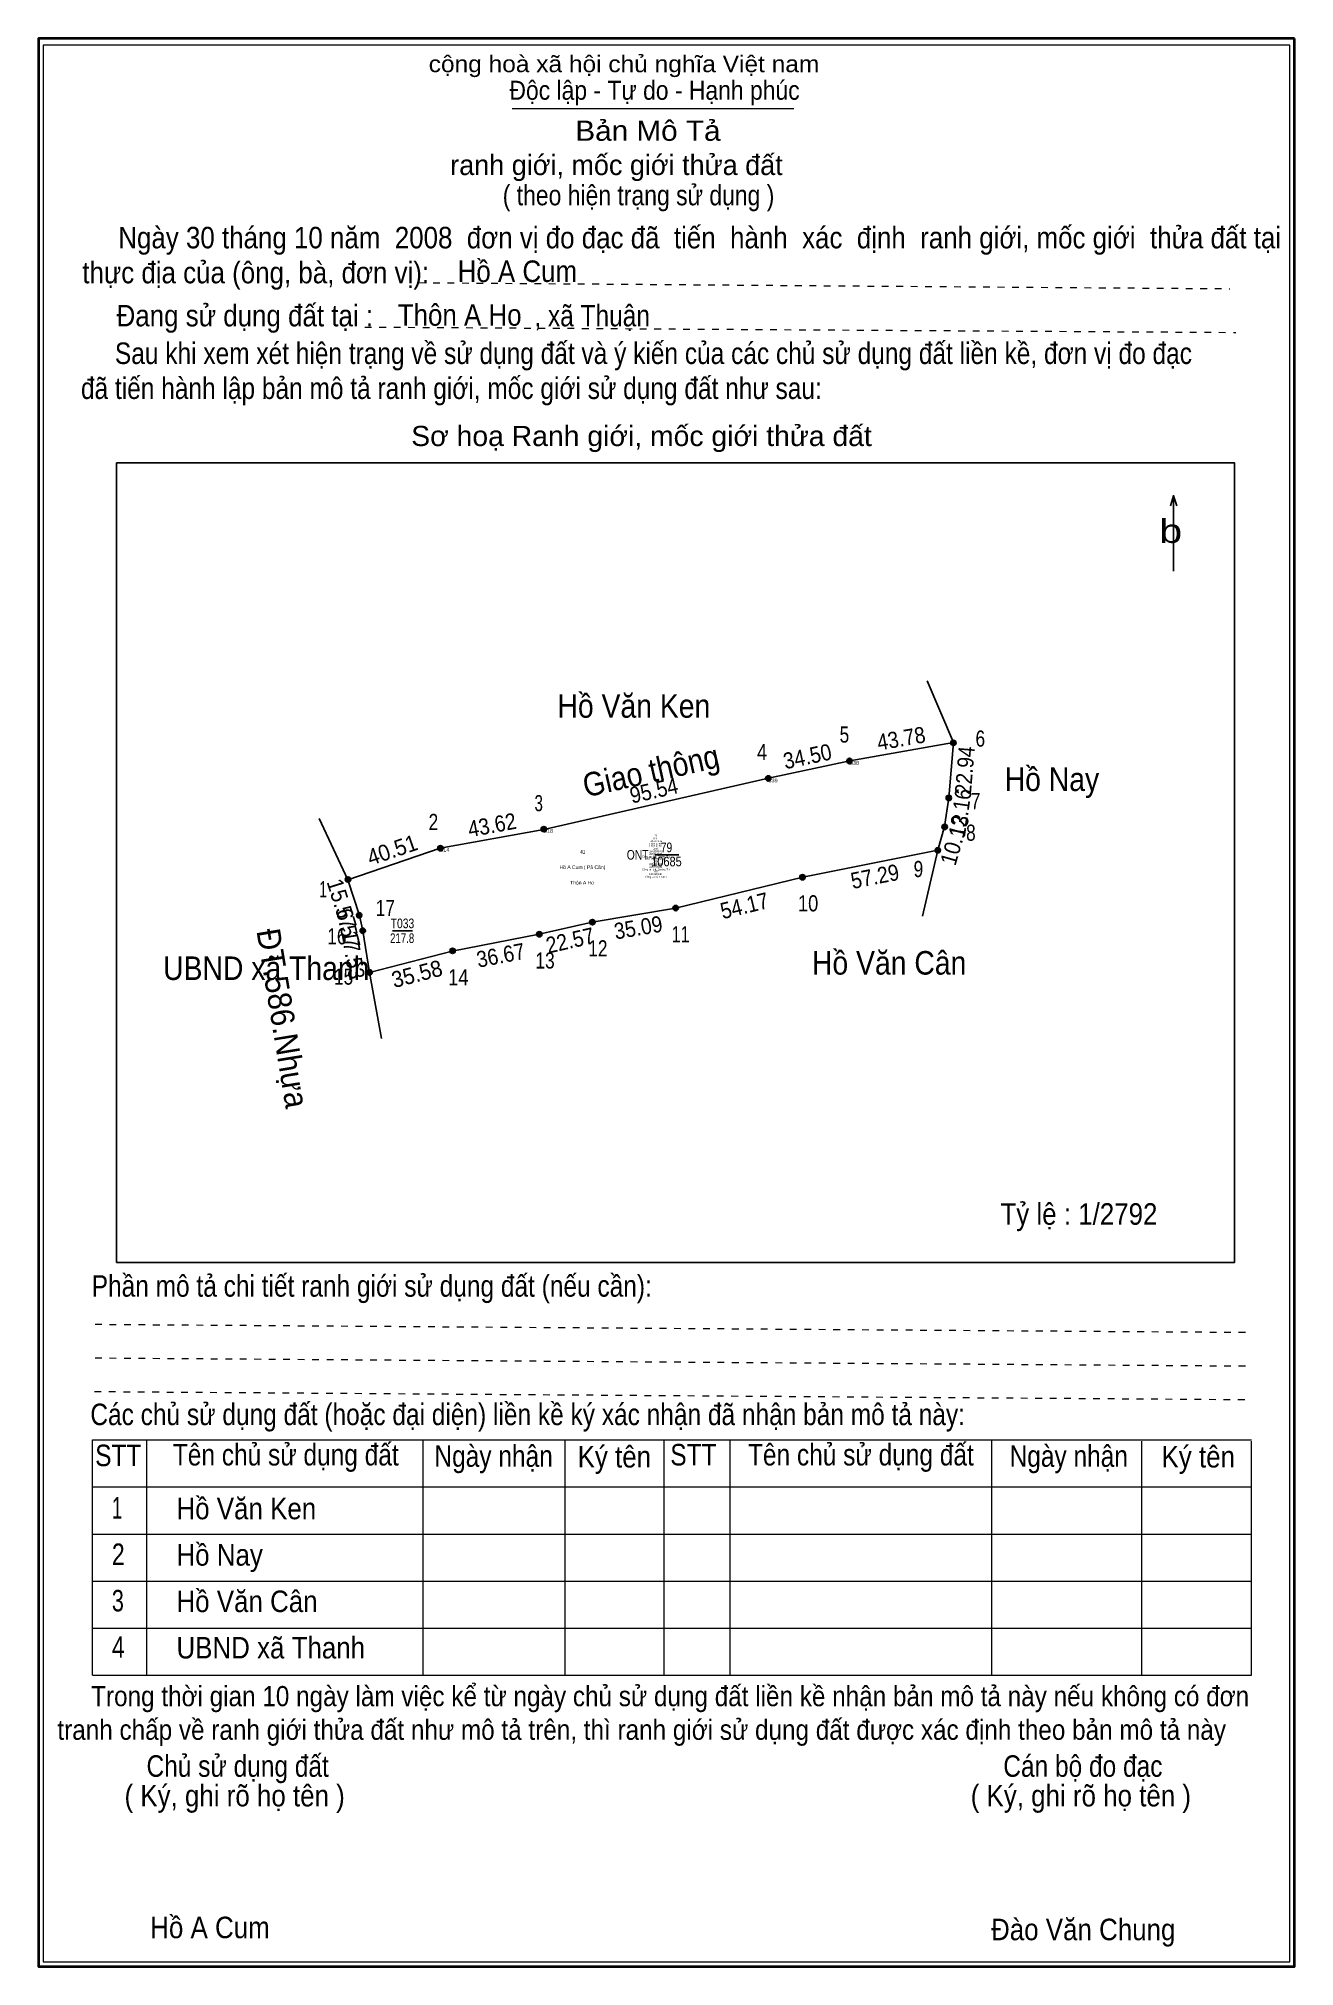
# Model space of a CAD drawing. Header units: metres. Extents: x 987.7 to 1006.3, y 990.8 to 1019.5.
import ezdxf
from ezdxf.enums import TextEntityAlignment as Align

# ---------------------------------------------------------------- set-up
doc = ezdxf.new("R2010")
doc.units = ezdxf.units.M
doc.header["$LTSCALE"] = 0.096
doc.linetypes.add('DOTTED', pattern=[1.5, 0.3, -1.2])
for name, color, linetype in [('1', 7, 'Continuous'), ('15', 7, 'Continuous'), ('4', 7, 'Continuous'), ('5', 7, 'Continuous'), ('54', 7, 'Continuous')]:
    doc.layers.add(name, color=color, linetype=linetype)
for name, color, linetype, lineweight in [('10', 7, 'Continuous', 25), ('13', 7, 'Continuous', 25), ('2', 7, 'Continuous', 13), ('3', 7, 'Continuous', 25), ('9', 7, 'Continuous', 25)]:
    doc.layers.add(name, color=color, linetype=linetype, lineweight=lineweight)

msp = doc.modelspace()

# ---------------------------------------------------------------- hatches: boundary and pattern name
at = {"layer": '3'}
for points in [[(1001.31, 1009.01682, 1), (1001.23, 1009.01682, 1)], [(999.76577, 1008.74643, 1), (999.68577, 1008.74643, 1)], [(998.55746, 1008.48787, 1), (998.47746, 1008.48787, 1)], [(1001.2416, 1008.19815, 1), (1001.1616, 1008.19815, 1)], [(995.22047, 1007.73259, 1), (995.14047, 1007.73259, 1)], [(1001.18, 1007.76697, 1), (1001.1, 1007.76697, 1)], [(993.68412, 1007.44931, 1), (993.60412, 1007.44931, 1)], [(1001.07865, 1007.41851, 1), (1000.99865, 1007.41851, 1)], [(992.31, 1006.98447, 1), (992.23, 1006.98447, 1)], [(999.06636, 1007.01849, 1), (998.98636, 1007.01849, 1)], [(992.47581, 1006.45194, 1), (992.39581, 1006.45194, 1)], [(995.94245, 1006.34987, 1), (995.86245, 1006.34987, 1)], [(997.18155, 1006.55937, 1), (997.10155, 1006.55937, 1)], [(992.52917, 1006.22274, 1), (992.44917, 1006.22274, 1)], [(995.15422, 1006.17081, 1), (995.07422, 1006.17081, 1)], [(993.86461, 1005.92335, 1), (993.78461, 1005.92335, 1)], [(992.63124, 1005.60318, 1), (992.55124, 1005.60318, 1)]]:
    msp.add_hatch(color=256, dxfattribs=at).paths.add_polyline_path(points)

# ---------------------------------------------------------------- linework, layer by layer
at = {"layer": '10'}
for p, q in [((1001.27, 1009.02), (1000.88, 1009.94)), ((992.27, 1006.98), (991.84, 1007.89)), ((1001.04, 1007.42), (1000.81, 1006.44)), ((992.59, 1005.6), (992.77, 1004.62))]:
    msp.add_line(p, q, dxfattribs=at)
msp.add_lwpolyline([(992.27, 1006.98), (993.64, 1007.45), (995.18, 1007.73), (998.52, 1008.49), (999.73, 1008.75), (1001.27, 1009.02), (1001.2, 1008.2), (1001.14, 1007.77), (1001.04, 1007.42), (999.03, 1007.02), (997.14, 1006.56), (995.9, 1006.35), (995.11, 1006.17), (993.82, 1005.92), (992.59, 1005.6), (992.49, 1006.22), (992.44, 1006.45)], close=True, dxfattribs=at)
at = {"layer": '13'}
msp.add_line((996.83, 1007.35), (997.19, 1007.35), dxfattribs=at)
at = {"layer": '2'}
for p, q in [((994.71, 1018.45), (998.9, 1018.45)), ((988.47, 998.65), (1005.7, 998.65)), ((988.47, 995.15), (988.47, 998.65)), ((989.28, 995.15), (989.28, 998.65)), ((993.39, 995.15), (993.39, 998.65)), ((995.5, 995.15), (995.5, 998.65)), ((996.97, 995.15), (996.97, 998.65)), ((997.95, 995.15), (997.95, 998.65)), ((1001.84, 995.15), (1001.84, 998.65)), ((1004.07, 995.15), (1004.07, 998.63)), ((1005.7, 995.15), (1005.7, 998.63)), ((988.47, 997.95), (1005.7, 997.95)), ((988.47, 997.25), (1005.7, 997.25)), ((988.47, 996.55), (1005.7, 996.55)), ((988.47, 995.85), (1005.7, 995.85)), ((988.47, 995.15), (1005.7, 995.15))]:
    msp.add_line(p, q, dxfattribs=at)
at = {"layer": '2', "linetype": 'DOTTED'}
for p, q in [((993.32, 1015.86), (1005.38, 1015.77)), ((992.52, 1015.2), (1005.47, 1015.12)), ((988.51, 1000.37), (1005.68, 1000.25)), ((988.51, 999.87), (1005.68, 999.75)), ((988.5, 999.37), (1005.67, 999.25))]:
    msp.add_line(p, q, dxfattribs=at)
at = {"layer": '2', "lineweight": 25}
for p, q in [((1004.54, 1012.69), (1004.5, 1012.54)), ((1004.54, 1012.7), (1004.54, 1011.57)), ((1004.54, 1012.69), (1004.59, 1012.54))]:
    msp.add_line(p, q, dxfattribs=at)
at = {"layer": '2', "lineweight": 40}
msp.add_lwpolyline([(1006.34, 1019.49), (987.67, 1019.49), (987.67, 990.82), (1006.34, 990.82)], close=True, dxfattribs=at)
at = {"layer": '2'}
msp.add_lwpolyline([(1006.27, 1019.39), (987.74, 1019.39), (987.74, 990.89), (1006.27, 990.89)], close=True, dxfattribs=at)
at = {"layer": '2', "lineweight": 25}
msp.add_lwpolyline([(988.83, 1001.29), (1005.45, 1001.29), (1005.45, 1013.18), (988.83, 1013.18)], close=True, dxfattribs=at)
at = {"layer": '3'}
for centre in [(1001.27, 1009.01682), (999.72577, 1008.74643), (998.51746, 1008.48787), (1001.2016, 1008.19815), (995.18047, 1007.73259), (1001.14, 1007.76697), (993.64412, 1007.44931), (1001.03865, 1007.41851), (992.27, 1006.98447), (999.02636, 1007.01849), (992.43581, 1006.45194), (995.90245, 1006.34987), (997.14155, 1006.55937), (992.48917, 1006.22274), (995.11422, 1006.17081), (993.82461, 1005.92335), (992.59124, 1005.60318)]:
    msp.add_circle(centre, 0.04, dxfattribs=at)
at = {"layer": '9'}
msp.add_line((992.93, 1006.22), (993.23, 1006.22), dxfattribs=at)

# ---------------------------------------------------------------- texts
at = {"layer": '1'}
for s, width, p in [('5', 0.8, (999.65, 1009.02)), ('6', 0.8, (1001.67, 1008.96)), ('4', 0.85, (998.425, 1008.76)), ('3', 0.7, (995.105, 1008)), ('7', 0.8, (1001.6, 1008.03)), ('2', 0.8, (993.54, 1007.72)), ('8', 0.8, (1001.53, 1007.56)), ('9', 0.8, (1000.75, 1007.02)), ('1', 0.65, (991.9, 1006.72)), ('17', 0.8, (992.825, 1006.44)), ('10', 0.85, (999.11, 1006.51)), ('16', 0.8, (992.105, 1006.02)), ('12', 0.8, (995.985, 1005.84)), ('11', 0.75, (997.215, 1006.05)), ('13', 0.8, (995.2, 1005.66)), ('15', 0.8, (992.205, 1005.42)), ('14', 0.85, (993.91, 1005.41))]:
    msp.add_text(s, height=0.24, dxfattribs=dict(at, width=width)).set_placement(p, align=Align.CENTER)
at = {"layer": '13'}
for s, width, p in [('79', 0.8, (997.005, 1007.39)), ('10685', 0.85, (997.005, 1007.18))]:
    msp.add_text(s, height=0.1432, dxfattribs=dict(at, width=width)).set_placement(p, align=Align.CENTER)
at = {"layer": '13', "width": 0.8}
msp.add_text('ONT ', height=0.1432, dxfattribs=at).set_placement((996.78, 1007.28), align=Align.RIGHT)
at = {"layer": '15'}
for s, width, p in [('Hồ A Cum ( Pả Căn)', 0.95, (995.755, 1007.14)), ('41', 0.75, (995.76, 1007.37)), ('Thôn A Ho ', 0.95, (995.76, 1006.91))]:
    msp.add_text(s, height=0.0537, dxfattribs=dict(at, width=width)).set_placement(p, align=Align.CENTER)
at = {"layer": '2'}
for s, height, width, p in [('cộng hoà xã hội chủ nghĩa Việt nam', 0.2474, 1.1, (993.47, 1018.99)), ('Độc lập - Tự do - Hạnh phúc', 0.2828, 0.9, (994.67, 1018.58)), ('Bản Mô Tả', 0.3, 1.1, (995.65, 1017.97)), ('( theo hiện trạng sử dụng )', 0.3, 0.85, (994.57, 1017.01)), ('     Ngày 30 tháng 10 năm  2008  đơn vị đo đạc đã  tiến  hành  xác  định  ranh giới, mốc giới  thửa đất tại ', 0.32, 0.9, (988.32, 1016.37)), ('thực địa của (ông, bà, đơn vị): ', 0.32, 0.9, (988.32, 1015.85)), ('Đang sử dụng đất tại :', 0.32, 0.9, (988.83, 1015.21)), (', xã Thuận', 0.32, 0.85, (995.04, 1015.21)), ('     Sau khi xem xét hiện trạng về sử dụng đất và ý kiến của các chủ sử dụng đất liền kề, đơn vị đo đạc ', 0.32, 0.85, (988.3, 1014.65)), ('đã tiến hành lập bản mô tả ranh giới, mốc giới sử dụng đất như sau:', 0.32, 0.85, (988.3, 1014.13)), ('Sơ hoạ Ranh giới, mốc giới thửa đất', 0.3, 1.05, (993.21, 1013.43)), ('Phần mô tả chi tiết ranh giới sử dụng đất (nếu cần):', 0.32, 0.85, (988.46, 1000.78)), ('Các chủ sử dụng đất (hoặc đại diện) liền kề ký xác nhận đã nhận bản mô tả này:', 0.32, 0.85, (988.44, 998.87)), ('     Trong thời gian 10 ngày làm việc kể từ ngày chủ sử dụng đất liền kề nhận bản mô tả này nếu không có đơn ', 0.3, 0.9, (987.95, 994.69)), ('tranh chấp về ranh giới thửa đất như mô tả trên, thì ranh giới sử dụng đất được xác định theo bản mô tả này', 0.3, 0.9, (987.95, 994.19))]:
    msp.add_text(s, height=height, dxfattribs=dict(at, width=width)).set_placement(p)
msp.add_text('ranh giới, mốc giới thửa đất', height=0.3, dxfattribs=at).set_placement((993.79, 1017.46))
for s, height, width, p in [('b', 0.3535, 1.3, (1004.5, 1011.99)), ('Hồ Văn Ken', 0.35, 0.9, (996.52, 1009.39)), ('Hồ Nay', 0.35, 0.9, (1002.735, 1008.3)), ('UBND xã Thanh', 0.35, 0.9, (991.055, 1005.49)), ('Hồ Văn Cân', 0.35, 0.9, (1000.315, 1005.57)), ('STT', 0.32, 0.85, (988.855, 998.26)), ('Tên chủ sử dụng đất', 0.32, 0.85, (991.345, 998.27)), ('Ngày nhận', 0.32, 0.85, (994.435, 998.25)), ('Ký tên', 0.32, 0.9, (996.23, 998.24)), ('STT', 0.32, 0.85, (997.405, 998.27)), ('Tên chủ sử dụng đất', 0.32, 0.85, (999.895, 998.27)), ('Ngày nhận', 0.32, 0.85, (1002.985, 998.25)), ('Ký tên', 0.32, 0.9, (1004.91, 998.24)), ('Chủ sử dụng đất', 0.32, 0.85, (990.63, 993.64)), ('Cán bộ đo đạc', 0.32, 0.85, (1003.195, 993.64)), ('( Ký, ghi rõ họ tên )', 0.32, 0.9, (990.585, 993.2)), ('( Ký, ghi rõ họ tên )', 0.32, 0.9, (1003.165, 993.2)), ('( Ký, ghi rõ họ tên )', 0.32, 0.9, (1003.165, 993.2))]:
    msp.add_text(s, height=height, dxfattribs=dict(at, width=width)).set_placement(p, align=Align.CENTER)
for s, height, rotation, width, p in [('Giao thông', 0.35, 12.753, 0.9, (996.81137, 1008.43117)), ('ĐT.586.Nhựa', 0.3499, 279.355, 0.95, (991.12701, 1004.89344))]:
    msp.add_text(s, height=height, rotation=rotation, dxfattribs=dict(at, width=width)).set_placement(p, align=Align.CENTER)
at = {"layer": '3'}
for s, height, rotation, width, p in [('43.78', 0.24, 9.931, 0.9, (1000.5143, 1008.96379)), ('34.50', 0.24, 12.079, 0.9, (999.12489, 1008.69808)), ('22.94', 0.24, 85.224, 0.9, (1001.55966, 1008.59501)), ('95.54', 0.24, 12.753, 0.9, (996.84351, 1008.19228)), ('12.16', 0.2399, 81.87, 0.9, (1001.49115, 1007.95803)), ('43.62', 0.24, 10.447, 0.9, (994.43324, 1007.67698)), ('10.13', 0.24, 73.783, 0.95, (1001.40514, 1007.54149)), ('40.51', 0.24, 18.69, 0.95, (992.96655, 1007.31061)), ('57.29', 0.24, 11.243, 0.9, (1000.1266, 1006.91288)), ('15.57', 0.2399, 287.295, 0.95, (992.06344, 1006.58567)), ('54.17', 0.24, 13.69, 0.9, (998.1916, 1006.47808)), ('6.57', 0.24, 283.106, 0.95, (992.157, 1006.23221)), ('35.09', 0.24, 9.597, 0.9, (996.60499, 1006.15171)), ('17.53', 0.2399, 279.355, 0.9, (992.22856, 1005.8445)), ('36.67', 0.24, 10.863, 0.9, (994.56239, 1005.73954)), ('22.57', 0.24, 12.799, 0.9, (995.59842, 1005.96142)), ('35.58', 0.24, 14.552, 0.95, (993.32485, 1005.46471))]:
    msp.add_text(s, height=height, rotation=rotation, dxfattribs=dict(at, width=width)).set_placement(p, align=Align.CENTER)
at = {"layer": '4'}
for s, width, p in [('Hồ A Cum', 0.9, (993.9, 1015.87)), ('Thôn A Ho', 0.9, (993.01, 1015.22)), ('Tỷ lệ : 1/2792', 0.9, (1001.97, 1001.85)), ('1', 0.65, (988.76, 997.48)), ('Hồ Văn Ken', 0.9, (989.72, 997.47)), ('2', 0.8, (988.76, 996.79)), ('Hồ Nay', 0.9, (989.72, 996.78)), ('3', 0.75, (988.76, 996.1)), ('Hồ Văn Cân', 0.9, (989.72, 996.09)), ('4', 0.8, (988.76, 995.41)), ('UBND xã Thanh', 0.9, (989.72, 995.4)), ('Hồ A Cum', 0.9, (989.33, 991.24)), ('Đào Văn Chung', 0.9, (1001.83, 991.21))]:
    msp.add_text(s, height=0.32, dxfattribs=dict(at, width=width)).set_placement(p)
at = {"layer": '5', "width": 1.15}
for s, p in [('838', (999.73, 1008.69)), ('839', (998.52, 1008.43)), ('818', (995.18, 1007.68)), ('814', (993.64, 1007.4))]:
    msp.add_text(s, height=0.0537, dxfattribs=at).set_placement(p)
at = {"layer": '54'}
for s, width, p in [('Thôn A Ho', 0.85, (996.84, 1007.5)), ('Thôn A Ho', 0.85, (996.84, 1007.47)), ('Hồ A Cum', 0.9, (996.85, 1007.54)), ('ONT', 0.85, (996.845, 1007.58)), ('79', 0.7, (996.845, 1007.62)), ('Công an tỉnh Quảng Trị', 0.9, (996.845, 1007.31)), ('Hồ Thị Phương', 0.85, (996.84, 1007.28)), ('197208846', 0.85, (996.84, 1007.39)), ('190431304', 0.85, (996.84, 1007.2)), ('16/07/2004', 0.85, (996.84, 1007.35)), ('16/07/2004', 0.85, (996.84, 1007.16)), ('1959', 0.8, (996.845, 1007.43)), ('1956', 0.8, (996.845, 1007.24)), ('Công an tỉnh Quảng Trị', 0.9, (996.845, 1007.12)), ('Công an xã Thanh', 0.85, (996.845, 1007.01)), ('01/06/1998', 0.85, (996.84, 1007.05)), ('10/5', 0.8, (996.84, 1007.09))]:
    msp.add_text(s, height=0.02862, dxfattribs=dict(at, width=width)).set_placement(p, align=Align.CENTER)
at = {"layer": '9'}
for s, width, p in [('T033', 0.8, (993.08, 1006.26)), ('217.8', 0.75, (993.075, 1006.04))]:
    msp.add_text(s, height=0.1432, dxfattribs=dict(at, width=width)).set_placement(p, align=Align.CENTER)

doc.saveas('drawing.dxf')
